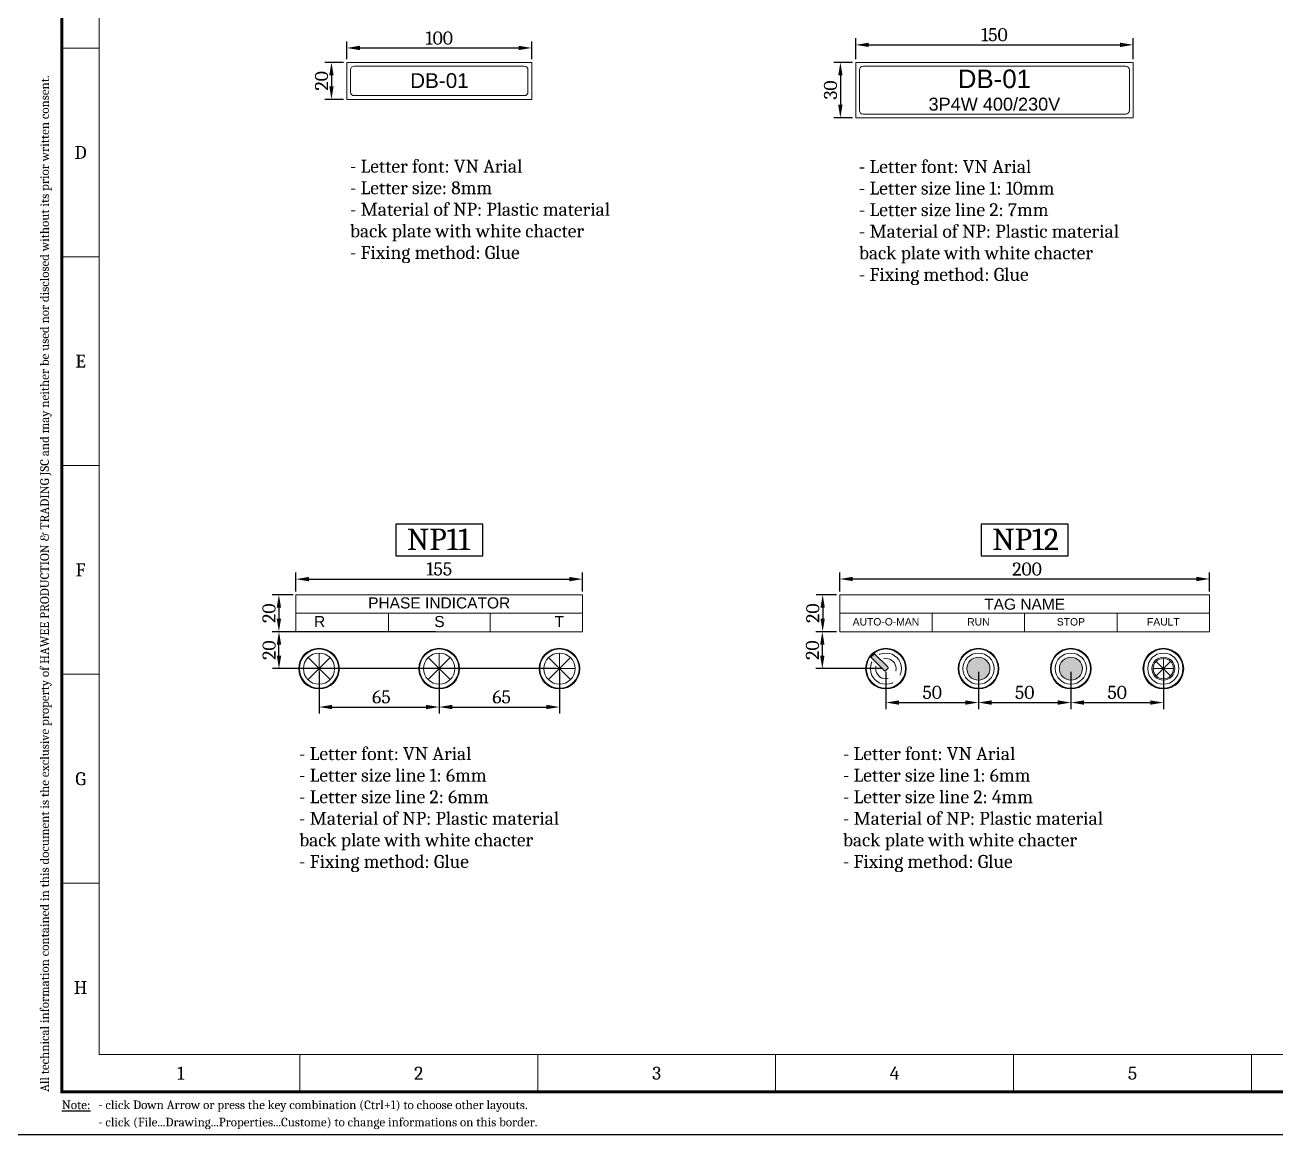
# Model space of a CAD drawing. Header units: millimetres. Extents: x -116965 to 323937, y 291661 to 566926.
# Drawn here: x -66858 to -62800, y 312088 to 315691 of the extents above; entities that cross this region are included whole.
import ezdxf
from ezdxf.enums import TextEntityAlignment as Align

# ---------------------------------------------------------------- set-up
doc = ezdxf.new("R2010")
doc.units = ezdxf.units.MM
doc.set_wipeout_variables(frame=1)
doc.header["$PDMODE"] = 35
doc.layers.get('0').update_dxf_attribs({"lineweight": 18})
doc.layers.add('hw_Punch', color=3, linetype='Continuous', lineweight=9)
doc.styles.add('hwBorder', font='Cambria.ttf')
doc.styles.add('hwTech', font='Cambria.ttf')
doc.styles.get("Standard").update_dxf_attribs({"font": 'arial.ttf'})
doc.styles.add('style1', font='', dxfattribs={"height": 8})
doc.styles.add('style2', font='', dxfattribs={"height": 10})
doc.styles.add('style3', font='', dxfattribs={"height": 7})
doc.styles.add('style6', font='', dxfattribs={"height": 6})
doc.styles.get('style1').set_extended_font_data('VnArial')
doc.styles.get('style2').set_extended_font_data('VnArial')
doc.styles.get('style3').set_extended_font_data('VnArial')
doc.styles.get('style6').set_extended_font_data('VnArial')
doc.dimstyles.new('hwTech-1.4', dxfattribs={"dimscale": 17, "dimtxt": 2.5, "dimasz": 2.5, "dimexe": 1.25, "dimexo": 0.625, "dimtad": 1, "dimtxsty": 'hwTech', "dimcen": 2.5, "dimclrd": 3, "dimclre": 3, "dimclrt": 3, "dimadec": 0, "dimazin": 0, "dimtfac": 1, "dimtmove": 0, "dimatfit": 3, "dimfxl": 1, "dimarcsym": 0})

# ---------------------------------------------------------------- blocks, each defined once
blk = doc.blocks.new('*U1980')
at = {"color": 5}
for p, q in [((10, 126.01), (14.34, 126.01)), ((10, 101.81), (14.34, 101.81)), ((10, 77.61), (14.34, 77.61)), ((10, 53.41), (14.34, 53.41)), ((10, 29.2), (14.34, 29.2)), ((37.57, 5), (37.57, 9.34)), ((65.14, 5), (65.14, 9.34)), ((92.7, 5), (92.7, 9.34)), ((120.27, 5), (120.27, 9.34)), ((147.84, 5), (147.84, 9.34))]:
    blk.add_line(p, q, dxfattribs=at)
at = {"color": 5, "const_width": 0.35}
blk.add_lwpolyline([(10, 198.62), (285.68, 198.62), (285.68, 5), (10, 5)], close=True, dxfattribs=at)
at = {"color": 5}
blk.add_lwpolyline([(14.34, 194.28), (281.34, 194.28), (281.34, 9.34), (14.34, 9.34)], close=True, dxfattribs=at)
at = {"layer": 'Defpoints', "color": 4}
blk.add_lwpolyline([(0, 203.62), (290.68, 203.62), (290.68, 0), (0, 0)], close=True, dxfattribs=at)
at = {"color": 253, "style": 'hwBorder'}
blk.add_text('All technical information contained in this document is the exclusive property of HAWEE PRODUCTION & TRADING JSC and may neither be used nor disclosed without its prior written consent. ', height=1, rotation=90, dxfattribs=at).set_placement((8, 5), align=Align.MIDDLE_LEFT)
for s, p in [('D', (12.17, 113.91)), ('E', (12.17, 89.71)), ('F', (12.17, 65.51)), ('G', (12.17, 41.3)), ('H', (12.17, 17.1)), ('1', (23.78, 7.17)), ('2', (51.35, 7.17)), ('3', (78.92, 7.17)), ('4', (106.49, 7.17)), ('5', (134.06, 7.17))]:
    blk.add_text(s, height=1.5, dxfattribs=at).set_placement(p, align=Align.MIDDLE_CENTER)
at = {"color": 6, "style": 'hwBorder', "flags": 8}
for tag, p in [("DWG'SNAME", (266.34, 59)), ("DWG'SCODE2", (266.34, 51.05))]:
    blk.add_attdef(tag, text='', height=1.5, dxfattribs=at).set_placement(p, align=Align.MIDDLE_CENTER)
at = {"color": 253, "style": 'hwBorder', "flags": 8}
for tag, p in [('REV_0', (253.34, 43.79)), ('REV_MODIFY0', (264.34, 44.1)), ('REV_DATE0', (277.34, 44.1)), ('REV_1', (253.34, 40.48)), ('REV_MODIFY1', (264.34, 40.79)), ('REV_DATE1', (277.34, 40.79)), ('REV_MODIFY2', (264.34, 37.48)), ('REV_DATE2', (277.34, 37.48)), ('REV_2', (253.34, 37.17)), ('REV_3', (253.34, 33.86)), ('REV_MODIFY3', (264.34, 34.17)), ('REV_DATE3', (277.34, 34.17)), ('REV_4', (253.34, 30.55)), ('REV_MODIFY4', (264.34, 30.86)), ('REV_DATE4', (277.34, 30.86))]:
    blk.add_attdef(tag, text='', height=1, dxfattribs=at).set_placement(p, align=Align.MIDDLE_CENTER)
at = {"color": 6, "style": 'hwBorder', "flags": 8}
for tag, p in [('TOLERANCE', (261.54, 27.22)), ('PAGE', (259.34, 15.3))]:
    blk.add_attdef(tag, text='', height=1.5, dxfattribs=at).set_placement(p, align=Align.MIDDLE_LEFT)
at = {"layer": 'Defpoints', "color": 253, "style": 'hwBorder'}
for s, p in [('%%UNote:', (10, 3.5)), ('- click Down Arrow or press the key combination (Ctrl+1) to choose other layouts.', (14.23, 3.5)), ('- click (File...Drawing...Properties...Custome) to change informations on this border.', (14.23, 1.5))]:
    blk.add_text(s, height=1, dxfattribs=at).set_placement(p, align=Align.MIDDLE_LEFT)
blk = doc.blocks.new('*D462')
at = {"color": 3, "lineweight": -2, "transparency": 16777216}
for p, q in [((-65988.9, 313841.9), (-66056.1, 313841.9)), ((-66034.8, 313799.4), (-66034.8, 313764.4)), ((-65990.2, 313721.9), (-66056.1, 313721.9))]:
    blk.add_line(p, q, dxfattribs=at)
at = {"color": 3, "lineweight": -3, "transparency": 16777216}
for points in [[(-66041.9, 313799.4), (-66027.7, 313799.4), (-66034.8, 313841.9)], [(-66041.9, 313764.4), (-66027.7, 313764.4), (-66034.8, 313721.9)]]:
    blk.add_solid(points, dxfattribs=at)
at = {"layer": 'Defpoints', "color": 0, "lineweight": -3, "transparency": 16777216}
for p in [(-65978.3, 313841.9), (-66034.8, 313721.9), (-65979.5, 313721.9)]:
    blk.add_point(p, dxfattribs=at)
at = {"color": 3, "transparency": 16777216, "insert": (-66066.9, 313781.9), "char_height": 42.5, "attachment_point": 5, "rotation": 90, "style": 'hwTech'}
blk.add_mtext('20', dxfattribs=at)
blk = doc.blocks.new('*D463')
at = {"color": 3, "lineweight": -2, "transparency": 16777216}
for p, q in [((-65979.5, 313852.5), (-65979.5, 313913.6)), ((-65049.5, 313852.5), (-65049.5, 313913.6)), ((-65937, 313892.4), (-65092, 313892.4))]:
    blk.add_line(p, q, dxfattribs=at)
at = {"color": 3, "lineweight": -3, "transparency": 16777216}
for points in [[(-65937, 313899.5), (-65937, 313885.3), (-65979.5, 313892.4)], [(-65092, 313899.5), (-65092, 313885.3), (-65049.5, 313892.4)]]:
    blk.add_solid(points, dxfattribs=at)
at = {"layer": 'Defpoints', "color": 0, "lineweight": -3, "transparency": 16777216}
for p in [(-65049.5, 313892.4), (-65979.5, 313841.9), (-65049.5, 313841.9)]:
    blk.add_point(p, dxfattribs=at)
at = {"color": 3, "transparency": 16777216, "insert": (-65514.5, 313925.3), "char_height": 42.5, "attachment_point": 5, "style": 'hwTech'}
blk.add_mtext('155', dxfattribs=at)
blk = doc.blocks.new('*D464')
at = {"color": 3, "lineweight": -2, "transparency": 16777216}
for p, q in [((-65904.5, 313591.3), (-65904.5, 313456.1)), ((-65514.5, 313591.3), (-65514.5, 313456.1)), ((-65862, 313477.3), (-65557, 313477.3))]:
    blk.add_line(p, q, dxfattribs=at)
at = {"color": 3, "lineweight": -3, "transparency": 16777216}
for points in [[(-65862, 313484.4), (-65862, 313470.3), (-65904.5, 313477.3)], [(-65557, 313484.4), (-65557, 313470.3), (-65514.5, 313477.3)]]:
    blk.add_solid(points, dxfattribs=at)
at = {"layer": 'Defpoints', "color": 0, "lineweight": -3, "transparency": 16777216}
for p in [(-65904.5, 313601.9), (-65514.5, 313601.9), (-65514.5, 313477.3)]:
    blk.add_point(p, dxfattribs=at)
at = {"color": 3, "transparency": 16777216, "insert": (-65702.3, 313510.2), "char_height": 42.5, "attachment_point": 5, "style": 'hwTech'}
blk.add_mtext('65', dxfattribs=at)
blk = doc.blocks.new('*D465')
at = {"color": 3, "lineweight": -2, "transparency": 16777216}
for p, q in [((-65525.2, 313721.9), (-66055.7, 313721.9)), ((-66034.4, 313644.4), (-66034.4, 313679.4)), ((-65135.2, 313601.9), (-66055.7, 313601.9))]:
    blk.add_line(p, q, dxfattribs=at)
at = {"color": 3, "lineweight": -3, "transparency": 16777216}
for points in [[(-66041.5, 313679.4), (-66027.3, 313679.4), (-66034.4, 313721.9)], [(-66041.5, 313644.4), (-66027.3, 313644.4), (-66034.4, 313601.9)]]:
    blk.add_solid(points, dxfattribs=at)
at = {"layer": 'Defpoints', "color": 0, "lineweight": -3, "transparency": 16777216}
for p in [(-66034.4, 313721.9), (-65514.5, 313721.9), (-65124.5, 313601.9)]:
    blk.add_point(p, dxfattribs=at)
at = {"color": 3, "transparency": 16777216, "insert": (-66066.5, 313661.9), "char_height": 42.5, "attachment_point": 5, "rotation": 90, "style": 'hwTech'}
blk.add_mtext('20', dxfattribs=at)
blk = doc.blocks.new('phase indicator')
for p, q in [((5, 10), (160, 10)), ((55, 10), (55, 0)), ((110, 10), (110, 0))]:
    blk.add_line(p, q)
blk.add_lwpolyline([(160, 0), (160, 20), (5, 20), (5, 0)], close=True)
at = {"style": 'style6'}
blk.add_attdef('PHASE_INDICATOR', text='', height=6, dxfattribs=at).set_placement((82.48, 12.55), align=Align.CENTER)
for tag, p in [('R', (14.83, 2.49)), ('S', (79.83, 2.49)), ('T', (144.83, 2.49))]:
    blk.add_attdef(tag, p, '', height=6, dxfattribs=at)
blk = doc.blocks.new('phase indicator 1')
at = {"color": 1, "lineweight": 5}
for p, q in [((12.5, -28.43), (12.5, -11.57)), ((4.07, -20), (20.93, -20)), ((6.54, -25.96), (18.46, -14.04)), ((18.46, -25.96), (6.54, -14.04))]:
    blk.add_line(p, q, dxfattribs=at)
at = {"color": 2, "lineweight": 5}
for p, q in [((77.5, -28.43), (77.5, -11.57)), ((69.07, -20), (85.93, -20)), ((71.54, -25.96), (83.46, -14.04)), ((83.46, -25.96), (71.54, -14.04))]:
    blk.add_line(p, q, dxfattribs=at)
at = {"color": 5, "lineweight": 5}
for p, q in [((142.5, -28.43), (142.5, -11.57)), ((134.07, -20), (150.93, -20)), ((136.54, -25.96), (148.46, -14.04)), ((148.46, -25.96), (136.54, -14.04))]:
    blk.add_line(p, q, dxfattribs=at)
at = {"color": 0, "lineweight": 5}
for centre, radius in [((12.5, -20), 11), ((12.5, -20), 10.63), ((77.5, -20), 11), ((77.5, -20), 10.63), ((142.5, -20), 11), ((142.5, -20), 10.63)]:
    blk.add_circle(centre, radius, dxfattribs=at)
at = {"layer": 'hw_Punch', "lineweight": 5}
for centre in [(12.5, -20), (77.5, -20), (142.5, -20)]:
    blk.add_circle(centre, 8.43, dxfattribs=at)
blk.add_blockref('phase indicator', (-5, 0)).add_auto_attribs({'T': 'T', 'R': 'R', 'S': 'S', 'PHASE_INDICATOR': 'PHASE INDICATOR'})
blk = doc.blocks.new('*D466')
at = {"color": 3, "lineweight": -2, "transparency": 16777216}
for p, q in [((-65825.2, 315569.8), (-65885.5, 315569.8)), ((-65864.3, 315527.3), (-65864.3, 315492.3)), ((-65825.2, 315449.8), (-65885.5, 315449.8))]:
    blk.add_line(p, q, dxfattribs=at)
at = {"color": 3, "lineweight": -3, "transparency": 16777216}
for points in [[(-65871.3, 315527.3), (-65857.2, 315527.3), (-65864.3, 315569.8)], [(-65871.3, 315492.3), (-65857.2, 315492.3), (-65864.3, 315449.8)]]:
    blk.add_solid(points, dxfattribs=at)
at = {"layer": 'Defpoints', "color": 0, "lineweight": -3, "transparency": 16777216}
for p in [(-65814.5, 315569.8), (-65864.3, 315449.8), (-65814.5, 315449.8)]:
    blk.add_point(p, dxfattribs=at)
at = {"color": 3, "transparency": 16777216, "insert": (-65896.4, 315509.8), "char_height": 42.5, "attachment_point": 5, "rotation": 90, "style": 'hwTech'}
blk.add_mtext('20', dxfattribs=at)
blk = doc.blocks.new('*D467')
at = {"color": 3, "lineweight": -2, "transparency": 16777216}
for p, q in [((-65814.5, 315580.4), (-65814.5, 315637.9)), ((-65772, 315616.6), (-65257, 315616.6)), ((-65214.5, 315580.4), (-65214.5, 315637.9))]:
    blk.add_line(p, q, dxfattribs=at)
at = {"color": 3, "lineweight": -3, "transparency": 16777216}
for points in [[(-65772, 315623.7), (-65772, 315609.5), (-65814.5, 315616.6)], [(-65257, 315623.7), (-65257, 315609.5), (-65214.5, 315616.6)]]:
    blk.add_solid(points, dxfattribs=at)
at = {"layer": 'Defpoints', "color": 0, "lineweight": -3, "transparency": 16777216}
for p in [(-65214.5, 315616.6), (-65814.5, 315569.8), (-65214.5, 315569.8)]:
    blk.add_point(p, dxfattribs=at)
at = {"color": 3, "transparency": 16777216, "insert": (-65514.5, 315648.7), "char_height": 42.5, "attachment_point": 5, "style": 'hwTech'}
blk.add_mtext('100', dxfattribs=at)
blk = doc.blocks.new('*D468')
at = {"color": 3, "lineweight": -2, "transparency": 16777216}
for p, q in [((-64173.9, 315569.8), (-64234.2, 315569.8)), ((-64213, 315527.3), (-64213, 315432.3)), ((-64173.9, 315389.8), (-64234.2, 315389.8))]:
    blk.add_line(p, q, dxfattribs=at)
at = {"color": 3, "lineweight": -3, "transparency": 16777216}
for points in [[(-64220.1, 315527.3), (-64205.9, 315527.3), (-64213, 315569.8)], [(-64220.1, 315432.3), (-64205.9, 315432.3), (-64213, 315389.8)]]:
    blk.add_solid(points, dxfattribs=at)
at = {"layer": 'Defpoints', "color": 0, "lineweight": -3, "transparency": 16777216}
for p in [(-64163.3, 315569.8), (-64213, 315389.8), (-64163.3, 315389.8)]:
    blk.add_point(p, dxfattribs=at)
at = {"color": 3, "transparency": 16777216, "insert": (-64245.1, 315479.8), "char_height": 42.5, "attachment_point": 5, "rotation": 90, "style": 'hwTech'}
blk.add_mtext('30', dxfattribs=at)
blk = doc.blocks.new('*D469')
at = {"color": 3, "lineweight": -2, "transparency": 16777216}
for p, q in [((-64163.3, 315580.4), (-64163.3, 315647.9)), ((-64120.8, 315626.6), (-63305.8, 315626.6)), ((-63263.3, 315580.4), (-63263.3, 315647.9))]:
    blk.add_line(p, q, dxfattribs=at)
at = {"color": 3, "lineweight": -3, "transparency": 16777216}
for points in [[(-64120.8, 315633.7), (-64120.8, 315619.6), (-64163.3, 315626.6)], [(-63305.8, 315633.7), (-63305.8, 315619.6), (-63263.3, 315626.6)]]:
    blk.add_solid(points, dxfattribs=at)
at = {"layer": 'Defpoints', "color": 0, "lineweight": -3, "transparency": 16777216}
for p in [(-63263.3, 315626.6), (-64163.3, 315569.8), (-63263.3, 315569.8)]:
    blk.add_point(p, dxfattribs=at)
at = {"color": 3, "transparency": 16777216, "insert": (-63713.3, 315659.5), "char_height": 42.5, "attachment_point": 5, "style": 'hwTech'}
blk.add_mtext('150', dxfattribs=at)
blk = doc.blocks.new('TÊN TỦ SIZE 01')
for p, q in [((2, 16), (2, 4)), ((96, 18), (4, 18)), ((98, 4), (98, 16)), ((4, 2), (96, 2))]:
    blk.add_line(p, q)
blk.add_lwpolyline([(100, 0), (100, 20), (0, 20), (0, 0)], close=True)
for centre, start, end in [((4, 16), 90, 180), ((96, 16), 0, 90), ((4, 4), 180, 270), ((96, 4), 270, 0)]:
    blk.add_arc(centre, 2, start, end)
at = {"style": 'style1'}
blk.add_attdef('DB-01', text='', height=8, dxfattribs=at).set_placement((50.11, 6.16), align=Align.CENTER)
blk = doc.blocks.new('TÊN TỦ SIZE 02')
for p, q in [((146, 28), (4, 28)), ((2, 26), (2, 4)), ((148, 4), (148, 26)), ((4, 2), (146, 2))]:
    blk.add_line(p, q)
blk.add_lwpolyline([(150, 0), (150, 30), (0, 30), (0, 0)], close=True)
for centre, start, end in [((4, 26), 90, 180), ((146, 26), 0, 90), ((4, 4), 180, 270), ((146, 4), 270, 0)]:
    blk.add_arc(centre, 2, start, end)
for tag, height, style, p in [('DB-01', 10, 'style2', (75, 16.1)), ('3P4W400/230V', 7, 'style3', (75, 3.92))]:
    blk.add_attdef(tag, text='', height=height, dxfattribs=dict(style=style)).set_placement(p, align=Align.CENTER)
blk = doc.blocks.new('*U89')
for points in [[(200, 10), (200, 20), (0, 20), (0, 10)], [(50, 0), (50, 10), (0, 10), (0, 0)], [(100, 0), (100, 10), (50, 10), (50, 0)], [(150, 0), (150, 10), (100, 10), (100, 0)], [(200, 0), (200, 10), (150, 10), (150, 0)]]:
    blk.add_lwpolyline(points, close=True)
for tag, height, p in [('C4', 6, (100, 11.87)), ('OP1', 4, (25, 3.34)), ('OP2', 4, (75, 3.34)), ('OP3', 4, (125, 3.34)), ('OP4', 4, (175, 3.34))]:
    blk.add_attdef(tag, text='', height=height).set_placement(p, align=Align.CENTER)
blk = doc.blocks.new('CHUYỂN MẠCH')
for radius in [11, 10.63, 5.5]:
    blk.add_circle((0, 0), radius)
at = {"layer": 'hw_Punch'}
blk.add_circle((0, 0), 8.43, dxfattribs=at)
at = {"color": 1}
blk.add_wipeout([(-4.41, 8.3), (-4.43, 8.32), (-4.48, 8.37), (-4.54, 8.41), (-4.6, 8.45), (-4.66, 8.48), (-4.72, 8.51), (-4.78, 8.54), (-4.85, 8.57), (-4.91, 8.58), (-4.98, 8.6), (-5.05, 8.61), (-5.12, 8.62), (-5.19, 8.62), (-5.25, 8.62), (-5.32, 8.61), (-5.39, 8.6), (-5.46, 8.58), (-5.53, 8.57), (-5.59, 8.54), (-5.65, 8.51), (-5.72, 8.48), (-5.78, 8.45), (-5.83, 8.41), (-5.89, 8.37), (-5.94, 8.32), (-5.99, 8.27), (-8.3, 5.96), (-8.32, 5.94), (-8.37, 5.89), (-8.41, 5.83), (-8.45, 5.78), (-8.48, 5.72), (-8.51, 5.65), (-8.54, 5.59), (-8.57, 5.53), (-8.58, 5.46), (-8.6, 5.39), (-8.61, 5.32), (-8.62, 5.25), (-8.62, 5.19), (-8.62, 5.12), (-8.61, 5.05), (-8.6, 4.98), (-8.58, 4.91), (-8.57, 4.85), (-8.54, 4.78), (-8.51, 4.72), (-8.48, 4.66), (-8.45, 4.6), (-8.41, 4.54), (-8.37, 4.48), (-8.32, 4.43), (-8.27, 4.38), (4.38, -8.27), (4.43, -8.32), (4.48, -8.37), (4.54, -8.41), (4.6, -8.45), (4.66, -8.48), (4.72, -8.51), (4.78, -8.54), (4.85, -8.57), (4.91, -8.58), (4.98, -8.6), (5.05, -8.61), (5.12, -8.62), (5.19, -8.62), (5.25, -8.62), (5.32, -8.61), (5.39, -8.6), (5.46, -8.58), (5.53, -8.57), (5.59, -8.54), (5.65, -8.51), (5.72, -8.48), (5.78, -8.45), (5.83, -8.41), (5.89, -8.37), (5.94, -8.32), (5.99, -8.27), (8.3, -5.96), (8.32, -5.94), (8.37, -5.89), (8.41, -5.83), (8.45, -5.78), (8.48, -5.72), (8.51, -5.65), (8.54, -5.59), (8.57, -5.53), (8.58, -5.46), (8.6, -5.39), (8.61, -5.32), (8.62, -5.25), (8.62, -5.19), (8.62, -5.12), (8.61, -5.05), (8.6, -4.98), (8.58, -4.91), (8.57, -4.85), (8.54, -4.78), (8.51, -4.72), (8.48, -4.66), (8.45, -4.6), (8.41, -4.54), (8.37, -4.48), (8.32, -4.43), (8.27, -4.38)], dxfattribs=at)
h = blk.add_hatch(color=1)
h.paths.add_polyline_path([(-0.92, -1.02, 0.414214), (0.01, -1.02), (1.02, -0.01, 0.414214), (1.02, 0.92), (-4.91, 6.86, 0.082071), (-6.86, 4.91)])
h.paths.add_polyline_path([(-4.91, 6.86), (-6.16, 8.1), (-8.1, 6.16), (-6.86, 4.91, -0.082071)])
blk.add_lwpolyline([(0.01, -1.02), (1.02, -0.01, 0.414214), (1.02, 0.92), (-6.16, 8.1), (-8.1, 6.16), (-0.92, -1.02, 0.414214)], format="xyb", close=True, dxfattribs=at)
blk = doc.blocks.new('*U86')
blk.add_blockref('CHUYỂN MẠCH', (0, 0))
blk = doc.blocks.new('GREEN BUTTON')
blk.add_hatch(color=3).paths.add_polyline_path([(-6.23, 0, 1), (6.23, 0, 1)])
for radius in [11, 10.63]:
    blk.add_circle((0, 0), radius)
at = {"color": 3}
blk.add_circle((0, 0), 6.23, dxfattribs=at)
at = {"layer": 'hw_Punch'}
blk.add_circle((0, 0), 8.43, dxfattribs=at)
blk = doc.blocks.new('*U81')
blk.add_blockref('GREEN BUTTON', (0, 0))
blk = doc.blocks.new('RED BUTTON')
blk.add_hatch(color=1).paths.add_polyline_path([(-6.23, 0, 1), (6.23, 0, 1)])
for radius in [11, 10.63]:
    blk.add_circle((0, 0), radius)
at = {"color": 1}
blk.add_circle((0, 0), 6.23, dxfattribs=at)
at = {"layer": 'hw_Punch'}
blk.add_circle((0, 0), 8.43, dxfattribs=at)
blk = doc.blocks.new('*U80')
blk.add_blockref('RED BUTTON', (0, 0))
blk = doc.blocks.new('YELLOW LIGHT')
at = {"color": 2}
for p, q in [((-5.5, 0), (5.5, 0)), ((3.89, 3.89), (-3.89, -3.89)), ((-3.89, 3.89), (3.89, -3.89)), ((0, -5.5), (0, 5.5))]:
    blk.add_line(p, q, dxfattribs=at)
for radius in [11, 10.63]:
    blk.add_circle((0, 0), radius)
for radius in [6.23, 5.5]:
    blk.add_circle((0, 0), radius, dxfattribs=at)
at = {"layer": 'hw_Punch'}
blk.add_circle((0, 0), 8.43, dxfattribs=at)
blk = doc.blocks.new('*U88')
blk.add_blockref('YELLOW LIGHT', (0, 0))
blk = doc.blocks.new('*D455')
at = {"color": 3, "lineweight": -2, "transparency": 16777216}
for p, q in [((-64225.8, 313841.9), (-64291.7, 313841.9)), ((-64270.4, 313799.4), (-64270.4, 313764.4)), ((-64225.8, 313721.9), (-64291.7, 313721.9))]:
    blk.add_line(p, q, dxfattribs=at)
at = {"color": 3, "lineweight": -3, "transparency": 16777216}
for points in [[(-64277.5, 313799.4), (-64263.3, 313799.4), (-64270.4, 313841.9)], [(-64277.5, 313764.4), (-64263.3, 313764.4), (-64270.4, 313721.9)]]:
    blk.add_solid(points, dxfattribs=at)
at = {"layer": 'Defpoints', "color": 0, "lineweight": -3, "transparency": 16777216}
for p in [(-64215.1, 313841.9), (-64270.4, 313721.9), (-64215.1, 313721.9)]:
    blk.add_point(p, dxfattribs=at)
at = {"color": 3, "transparency": 16777216, "insert": (-64302.5, 313781.9), "char_height": 42.5, "attachment_point": 5, "rotation": 90, "style": 'hwTech'}
blk.add_mtext('20', dxfattribs=at)
blk = doc.blocks.new('*D456')
at = {"color": 3, "lineweight": -2, "transparency": 16777216}
for p, q in [((-64225.8, 313721.9), (-64292.7, 313721.9)), ((-64271.5, 313644.4), (-64271.5, 313679.4)), ((-64075.8, 313601.9), (-64292.7, 313601.9))]:
    blk.add_line(p, q, dxfattribs=at)
at = {"color": 3, "lineweight": -3, "transparency": 16777216}
for points in [[(-64278.6, 313679.4), (-64264.4, 313679.4), (-64271.5, 313721.9)], [(-64278.6, 313644.4), (-64264.4, 313644.4), (-64271.5, 313601.9)]]:
    blk.add_solid(points, dxfattribs=at)
at = {"layer": 'Defpoints', "color": 0, "lineweight": -3, "transparency": 16777216}
for p in [(-64271.5, 313721.9), (-64215.1, 313721.9), (-64065.1, 313601.9)]:
    blk.add_point(p, dxfattribs=at)
at = {"color": 3, "transparency": 16777216, "insert": (-64303.6, 313661.9), "char_height": 42.5, "attachment_point": 5, "rotation": 90, "style": 'hwTech'}
blk.add_mtext('20', dxfattribs=at)
blk = doc.blocks.new('*D457')
at = {"color": 3, "lineweight": -2, "transparency": 16777216}
for p, q in [((-64215.1, 313852.5), (-64215.1, 313914.2)), ((-63015.1, 313852.5), (-63015.1, 313914.2)), ((-64172.6, 313892.9), (-63057.6, 313892.9))]:
    blk.add_line(p, q, dxfattribs=at)
at = {"color": 3, "lineweight": -3, "transparency": 16777216}
for points in [[(-64172.6, 313900), (-64172.6, 313885.9), (-64215.1, 313892.9)], [(-63057.6, 313900), (-63057.6, 313885.9), (-63015.1, 313892.9)]]:
    blk.add_solid(points, dxfattribs=at)
at = {"layer": 'Defpoints', "color": 0, "lineweight": -3, "transparency": 16777216}
for p in [(-63015.1, 313892.9), (-64215.1, 313841.9), (-63015.1, 313841.9)]:
    blk.add_point(p, dxfattribs=at)
at = {"color": 3, "transparency": 16777216, "insert": (-63607.3, 313925.1), "char_height": 42.5, "attachment_point": 5, "style": 'hwTech'}
blk.add_mtext('200', dxfattribs=at)
blk = doc.blocks.new('*D458')
at = {"color": 3, "lineweight": -2, "transparency": 16777216}
for p, q in [((-64065.1, 313591.3), (-64065.1, 313470.6)), ((-63765.1, 313591.3), (-63765.1, 313470.6)), ((-64022.6, 313491.8), (-63807.6, 313491.8))]:
    blk.add_line(p, q, dxfattribs=at)
at = {"color": 3, "lineweight": -3, "transparency": 16777216}
for points in [[(-64022.6, 313498.9), (-64022.6, 313484.7), (-64065.1, 313491.8)], [(-63807.6, 313498.9), (-63807.6, 313484.7), (-63765.1, 313491.8)]]:
    blk.add_solid(points, dxfattribs=at)
at = {"layer": 'Defpoints', "color": 0, "lineweight": -3, "transparency": 16777216}
for p in [(-64065.1, 313601.9), (-63765.1, 313601.9), (-63765.1, 313491.8)]:
    blk.add_point(p, dxfattribs=at)
at = {"color": 3, "transparency": 16777216, "insert": (-63915.1, 313524.7), "char_height": 42.5, "attachment_point": 5, "style": 'hwTech'}
blk.add_mtext('50', dxfattribs=at)
blk = doc.blocks.new('*D459')
at = {"color": 3, "lineweight": -2, "transparency": 16777216}
for p, q in [((-63765.1, 313591.3), (-63765.1, 313470.6)), ((-63465.1, 313591.3), (-63465.1, 313470.6)), ((-63722.6, 313491.8), (-63507.6, 313491.8))]:
    blk.add_line(p, q, dxfattribs=at)
at = {"color": 3, "lineweight": -3, "transparency": 16777216}
for points in [[(-63722.6, 313498.9), (-63722.6, 313484.7), (-63765.1, 313491.8)], [(-63507.6, 313498.9), (-63507.6, 313484.7), (-63465.1, 313491.8)]]:
    blk.add_solid(points, dxfattribs=at)
at = {"layer": 'Defpoints', "color": 0, "lineweight": -3, "transparency": 16777216}
for p in [(-63765.1, 313601.9), (-63465.1, 313601.9), (-63465.1, 313491.8)]:
    blk.add_point(p, dxfattribs=at)
at = {"color": 3, "transparency": 16777216, "insert": (-63615.1, 313524.7), "char_height": 42.5, "attachment_point": 5, "style": 'hwTech'}
blk.add_mtext('50', dxfattribs=at)
blk = doc.blocks.new('*D460')
at = {"color": 3, "lineweight": -2, "transparency": 16777216}
for p, q in [((-63465.1, 313591.3), (-63465.1, 313470.6)), ((-63165.1, 313591.3), (-63165.1, 313470.6)), ((-63422.6, 313491.8), (-63207.6, 313491.8))]:
    blk.add_line(p, q, dxfattribs=at)
at = {"color": 3, "lineweight": -3, "transparency": 16777216}
for points in [[(-63422.6, 313498.9), (-63422.6, 313484.7), (-63465.1, 313491.8)], [(-63207.6, 313498.9), (-63207.6, 313484.7), (-63165.1, 313491.8)]]:
    blk.add_solid(points, dxfattribs=at)
at = {"layer": 'Defpoints', "color": 0, "lineweight": -3, "transparency": 16777216}
for p in [(-63465.1, 313601.9), (-63165.1, 313601.9), (-63165.1, 313491.8)]:
    blk.add_point(p, dxfattribs=at)
at = {"color": 3, "transparency": 16777216, "insert": (-63315.1, 313524.7), "char_height": 42.5, "attachment_point": 5, "style": 'hwTech'}
blk.add_mtext('50', dxfattribs=at)
blk = doc.blocks.new('*D461')
at = {"color": 3, "lineweight": -2, "transparency": 16777216}
for p, q in [((-65514.5, 313591.3), (-65514.5, 313456.1)), ((-65124.5, 313591.3), (-65124.5, 313456.1)), ((-65472, 313477.3), (-65167, 313477.3))]:
    blk.add_line(p, q, dxfattribs=at)
at = {"color": 3, "lineweight": -3, "transparency": 16777216}
for points in [[(-65472, 313484.4), (-65472, 313470.3), (-65514.5, 313477.3)], [(-65167, 313484.4), (-65167, 313470.3), (-65124.5, 313477.3)]]:
    blk.add_solid(points, dxfattribs=at)
at = {"layer": 'Defpoints', "color": 0, "lineweight": -3, "transparency": 16777216}
for p in [(-65514.5, 313601.9), (-65124.5, 313601.9), (-65124.5, 313477.3)]:
    blk.add_point(p, dxfattribs=at)
at = {"color": 3, "transparency": 16777216, "insert": (-65312.3, 313510.2), "char_height": 42.5, "attachment_point": 5, "style": 'hwTech'}
blk.add_mtext('65', dxfattribs=at)

msp = doc.modelspace()

# ---------------------------------------------------------------- linework, layer by layer
at = {"lineweight": -3, "ltscale": 5}
for p, q in [((-65654.539458, 313966.889923), (-65654.539458, 314071.889923)), ((-65654.539458, 314071.889923), (-65374.539458, 314071.889923)), ((-65374.539458, 314071.889923), (-65374.539458, 313966.889923)), ((-63755.143445, 313966.889923), (-63755.143445, 314071.889923)), ((-63755.143445, 314071.889923), (-63475.143445, 314071.889923)), ((-63475.143445, 314071.889923), (-63475.143445, 313966.889923)), ((-65374.539458, 313966.889923), (-65654.539458, 313966.889923)), ((-63475.143445, 313966.889923), (-63755.143445, 313966.889923))]:
    msp.add_line(p, q, dxfattribs=at)

# ---------------------------------------------------------------- block references
at = {"ltscale": 5, "xscale": 28, "yscale": 28, "zscale": 28}
msp.add_blockref('*U1980', (-67018.972165, 312088.154046), dxfattribs=at)
at = {"xscale": 6, "yscale": 6, "zscale": 6}
for name, p, values in [('TÊN TỦ SIZE 01', (-65814.539458, 315449.754753), {'DB-01': 'DB-01'}), ('TÊN TỦ SIZE 02', (-64163.275656, 315389.754753), {'3P4W400/230V': '3P4W 400/230V', 'DB-01': 'DB-01'}), ('*U89', (-64215.143445, 313721.889923), {'C4': 'TAG NAME', 'OP4': 'FAULT', 'OP3': 'STOP', 'OP2': 'RUN', 'OP1': 'AUTO-O-MAN'})]:
    msp.add_blockref(name, p, dxfattribs=at).add_auto_attribs(values)
for name, p in [('phase indicator 1', (-65979.539458, 313721.889923)), ('*U81', (-63765.143445, 313601.889923)), ('*U80', (-63465.143445, 313601.889923)), ('*U88', (-63165.143445, 313601.889923))]:
    msp.add_blockref(name, p, dxfattribs=at)

# ---------------------------------------------------------------- texts
at = {"ltscale": 5, "char_height": 42, "attachment_point": 1, "style": 'hwTech'}
for s, insert, width in [('- Letter font: VN Arial\\P- Letter size: 8mm\\P- Material of NP: Plastic material \\Pback plate with white chacter\\P- Fixing method: Glue ', (-65804.307712, 315253.912573), 1159.08517823), ('- Letter font: VN Arial\\P- Letter size line 1: 10mm\\P- Letter size line 2: 7mm\\P- Material of NP: Plastic material \\Pback plate with white chacter\\P- Fixing method: Glue', (-64153.043909, 315252.670975), 1220.40703589), ('- Letter font: VN Arial\\P- Letter size line 1: 6mm\\P- Letter size line 2: 6mm\\P- Material of NP: Plastic material \\Pback plate with white chacter\\P- Fixing method: Glue', (-65969.307712, 313347.143605), 1138.96199184), ('- Letter font: VN Arial\\P- Letter size line 1: 6mm\\P- Letter size line 2: 4mm\\P- Material of NP: Plastic material \\Pback plate with white chacter\\P- Fixing method: Glue', (-64204.911698, 313347.143605), 1000.19301586)]:
    msp.add_mtext(s, dxfattribs=dict(at, insert=insert, width=width))
at = {"ltscale": 5, "char_height": 70, "attachment_point": 1, "style": 'hwTech'}
for s, insert in [('NP11', (-65619.562482, 314056.481466)), ('NP12', (-63720.166469, 314056.481466))]:
    msp.add_mtext(s, dxfattribs=dict(at, insert=insert))

# ---------------------------------------------------------------- dimensions: what is measured, and where the dimension line sits
for base, p1, p2, text, picture, middle in [((-65214.539458, 315616.610557), (-65814.539458, 315569.754753), (-65214.539458, 315569.754753), '100', '*D467', (-65514.539458, 315616.610557)), ((-63263.275656, 315626.642151), (-64163.275656, 315569.754753), (-63263.275656, 315569.754753), '150', '*D469', (-63713.275656, 315626.642151)), ((-63015.143445, 313892.94858), (-64215.143445, 313841.889923), (-63015.143445, 313841.889923), '200', '*D457', (-63607.343966, 313892.94858)), ((-65514.539458, 313477.338511), (-65904.539458, 313601.889923), (-65514.539458, 313601.889923), '65', '*D464', (-65702.299755, 313477.338511)), ((-65124.539458, 313477.338511), (-65514.539458, 313601.889923), (-65124.539458, 313601.889923), '65', '*D461', (-65312.299755, 313477.338511))]:
    dim = msp.add_linear_dim(base=base, p1=p1, p2=p2, text=text, dimstyle='hwTech-1.4')
    dim.commit()
    dim.dimension.update_dxf_attribs({"geometry": picture, "text_midpoint": middle, "dimtype": 160})
for base, p1, p2, text, picture, middle in [((-65864.256615, 315449.754753), (-65814.539458, 315569.754753), (-65814.539458, 315449.754753), '20', '*D466', (-65896.377814, 315509.754753)), ((-64212.992813, 315389.754753), (-64163.275656, 315569.754753), (-64163.275656, 315389.754753), '30', '*D468', (-64245.114011, 315479.754753)), ((-66034.802466, 313721.889923), (-65978.302821, 313841.889923), (-65979.539458, 313721.889923), '20', '*D462', (-66066.923665, 313781.889923)), ((-64270.406452, 313721.889923), (-64215.143445, 313841.889923), (-64215.143445, 313721.889923), '20', '*D455', (-64302.527651, 313781.889923)), ((-66034.416282, 313721.889923), (-65124.539458, 313601.889923), (-65514.539458, 313721.889923), '20', '*D465', (-66066.537481, 313661.889923))]:
    dim = msp.add_linear_dim(base=base, p1=p1, p2=p2, angle=90, text=text, dimstyle='hwTech-1.4')
    dim.commit()
    dim.dimension.update_dxf_attribs({"geometry": picture, "text_midpoint": middle})
for base, p1, p2, text, picture, middle in [((-65049.539458, 313892.371193), (-65979.539458, 313841.889923), (-65049.539458, 313841.889923), '155', '*D463', (-65514.539458, 313925.261761)), ((-63465.143445, 313491.8124), (-63765.143445, 313601.889923), (-63465.143445, 313601.889923), '50', '*D459', (-63615.143445, 313524.702969)), ((-63165.143445, 313491.8124), (-63465.143445, 313601.889923), (-63165.143445, 313601.889923), '50', '*D460', (-63315.143445, 313524.702969))]:
    dim = msp.add_linear_dim(base=base, p1=p1, p2=p2, text=text, dimstyle='hwTech-1.4')
    dim.commit()
    dim.dimension.update_dxf_attribs({"geometry": picture, "text_midpoint": middle})

# ---------------------------------------------------------------- next in the draw order: block references
at = {"xscale": 6, "yscale": 6, "zscale": 6}
msp.add_blockref('*U86', (-64065.143445, 313601.889923), dxfattribs=at)

# ---------------------------------------------------------------- next in the draw order: dimensions: what is measured, and where the dimension line sits
dim = msp.add_linear_dim(base=(-64271.486452, 313721.889923), p1=(-64065.143445, 313601.889923), p2=(-64215.143445, 313721.889923), angle=90, text='20', dimstyle='hwTech-1.4')
dim.commit()
dim.dimension.update_dxf_attribs({"geometry": '*D456', "text_midpoint": (-64303.607651, 313661.889923)})
dim = msp.add_linear_dim(base=(-63765.143445, 313491.8124), p1=(-64065.143445, 313601.889923), p2=(-63765.143445, 313601.889923), text='50', dimstyle='hwTech-1.4')
dim.commit()
dim.dimension.update_dxf_attribs({"geometry": '*D458', "text_midpoint": (-63915.143445, 313524.702969)})

doc.saveas('drawing.dxf')
